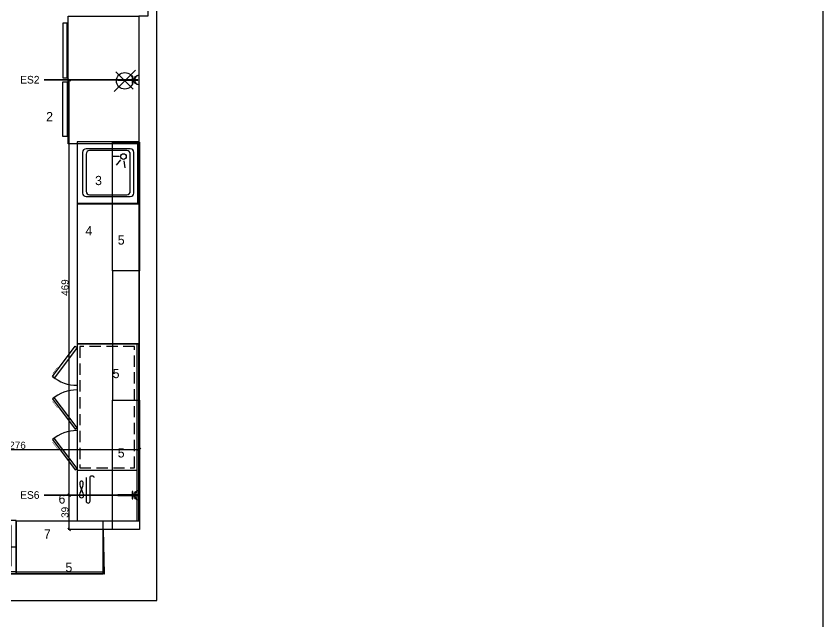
# Model space of a CAD drawing. Header units: millimetres. Extents: x 13502 to 23536, y 11874 to 14203.
# Drawn here: x 19204 to 20116, y 12558 to 13242 of the extents above; entities that cross this region are included whole.
import ezdxf
from ezdxf.enums import TextEntityAlignment as Align

# ---------------------------------------------------------------- set-up
doc = ezdxf.new("R2010")
doc.units = ezdxf.units.MM
doc.linetypes.add('DASHED', pattern=[19.049999999999997, 12.7, -6.35])
for name, color, linetype in [('002 Çizgi', 7, 'Continuous'), ('CIHAZ', 2, 'Continuous'), ('ELEKTRİK', 10, 'Continuous'), ('S2000-002 Çizgi', 7, 'Continuous')]:
    doc.layers.add(name, color=color, linetype=linetype)
doc.layers.add('ELK', color=1, linetype='Continuous', lineweight=35)
doc.styles.get("Standard").update_dxf_attribs({"font": 'arial.ttf'})
doc.styles.add('TAKSİM', font='GOTHIC.TTF', dxfattribs={"height": 20})
doc.dimstyles.new('OLCU50', dxfattribs={"dimtxt": 8, "dimasz": 3, "dimexe": 1.25, "dimexo": 0.625, "dimtad": 1, "dimdec": 0, "dimtxsty": 'Standard', "dimblk": 'OBLIQUE', "dimcen": 2.5, "dimclrd": 256, "dimclre": 251, "dimclrt": 25, "dimadec": 0, "dimazin": 0, "dimtfac": 1, "dimtdec": 0, "dimtmove": 0, "dimatfit": 3, "dimldrblk": 'OBLIQUE', "dimfxl": 1, "dimarcsym": 0})

# ---------------------------------------------------------------- blocks, each defined once
blk = doc.blocks.new('A$C7D3869B9')
at = {"layer": 'S2000-002 Çizgi'}
h = blk.add_hatch(dxfattribs=at)
h.set_pattern_fill('HEX', color=254, style=0)
h.set_pattern_definition([(0, (-4717.048085552742, -3330.334384126807), (0, 5.499259999999999), [3.174999999999999, -6.349999999999999]), (120, (-4717.048085552742, -3330.334384126807), (-4.762498862015612, -2.749629999999998), [3.174999999999999, -6.349999999999998]), (59.99999999999999, (-4713.873085552742, -3330.334384126807), (-4.762498862015612, 2.74963), [3.174999999999999, -6.349999999999999])])
h.paths.add_polyline_path([(5.49998445658548, 5.499998895680619), (114.4999844565855, 5.499998895680164), (114.4999844565864, 50.99999889568107), (19.71547034817922, 50.99999889568062, -0.4142135623730951), (5.499984456586389, 36.78451300408779)])
for p, q in [((12.59995186974629, 49.13716517929287), (16.42664248928213, 49.13716517929287)), ((7.538844699169202, 44.44783193762851), (7.538844699169202, 40.56062120916203)), ((11.98274359422612, 45.37335893067393), (14.82190303900188, 43.152094147365))]:
    blk.add_line(p, q, dxfattribs=at)
for points in [[(119.9999844565864, 59.99999889568062), (-1.55434136104e-05, 59.99999889568062), (-1.55434136104e-05, 57.99999889568062), (119.9999844565864, 57.99999889568062)], [(119.9999844565864, 59.99999889568062), (-1.55434136104e-05, 59.99999889568062), (-1.55434136104e-05, -1.1043193808e-06), (119.9999844565864, -1.1043193808e-06)], [(114.4999844565864, 50.99999889568062), (5.499984456586389, 50.99999889568062), (5.499984456586389, 5.499998895680619), (114.4999844565864, 5.499998895680619)]]:
    blk.add_lwpolyline(points, close=True, dxfattribs=at)
blk.add_circle((9.256101470715294, 47.34132545318061), 2.404586365101295, dxfattribs=at)
blk.add_arc((5.499984456586389, 50.99999889568062), 14.21548589159283, 270, 0, dxfattribs=at)
blk = doc.blocks.new('A$C4C301A53')
at = {"layer": '002 Çizgi', "color": 7}
blk.add_line((2.000004621459084, 238.7509627505151), (2.000004621459084, 38.7509627505151), dxfattribs=at)
for points in [[(70.00000462145908, 238.7509627505151), (4.621459083864465e-06, 238.7509627505151), (4.621459083864465e-06, 38.7509627505151), (70.00000462145908, 38.7509627505151)], [(66.97386590599854, 210.3109774515087), (66.80183617268267, 208.8539825322896), (66.34830323938877, 207.1518856640414), (65.70710150611194, 205.2863874964405), (64.97206537284728, 203.3391886791669), (64.23702923958263, 201.3919898618933), (63.59582750631307, 199.5264916942924), (63.14229457301917, 197.8243948260442), (62.9702648397033, 196.3673999068251), (63.14229457301917, 195.2235908113635), (63.59582750631307, 194.4065843146072), (64.2370292395899, 193.9163804165491), (64.97206537285456, 193.7529791172001), (65.70710150611922, 193.9163804165491), (66.34830323938877, 194.4065843146036), (66.80183617268267, 195.2235908113635), (66.97386590599854, 196.3673999068251), (66.80183617268267, 197.8243948260442), (66.34830323938877, 199.5264916942924), (65.70710150611194, 201.3919898618933), (64.97206537284728, 203.3391886791669), (64.23702923958263, 205.2863874964405), (63.59582750631307, 207.1518856640414), (63.14229457301917, 208.853982532286), (62.9702648397033, 210.3109774515087), (63.14229457301917, 211.4547865469704), (63.59582750631307, 212.2717930437266), (64.2370292395899, 212.7619969417847), (64.97206537285456, 212.9253982411337), (65.70710150611922, 212.7619969417847), (66.34830323938877, 212.2717930437266), (66.80183617268267, 211.4547865469704)], [(97.81556111986356, 146.7876326404858), (72.046633439375, 180.8981129390359), (70.00000462145908, 179.3519772782074), (95.76893230194764, 145.2414969796573)], [(97.81556111986356, 100.8099579654499), (72.046633439375, 134.920438264), (70.00000462145908, 133.3743026031716), (95.76893230194764, 99.2638223046215)], [(97.66507943316901, 75.44228210772235), (72.05374240824676, 41.21331899465986), (70.00000462145908, 42.74999921615563), (95.61134164638861, 76.97896232922176)]]:
    blk.add_lwpolyline(points, close=True, dxfattribs=at)
for points in [[(55.3183363633907, 216.4196275462473), (55.3183363633907, 189.7478291269017, -1), (50.97253237193581, 189.7478291269017)], [(59.66414035485286, 189.7478291269017), (59.66414035485286, 216.4196275462473, 1), (55.3183363633907, 216.4196275462473)]]:
    blk.add_lwpolyline(points, format="xyb", dxfattribs=at)
blk.add_lwpolyline([(2.000004621459084, 181.7509627505151), (70.00000462145908, 181.7509627505151)], dxfattribs=at)
at = {"layer": '002 Çizgi', "color": 7, "linetype": 'DASHED'}
blk.add_lwpolyline([(5.000004621459084, 178.7509627505151), (5.000004621459084, 41.7509627505151), (67.00000462145908, 41.7509627505151), (67.00000462145908, 178.7509627505151)], close=True, dxfattribs=at)
at = {"layer": '002 Çizgi', "color": 7, "const_width": 0.4275}
for points in [[(96.12001054262146, 149.0320428572068), (97.43884264630833, 150.0283609625239), (93.18188596308391, 155.663319423953), (92.09188898942011, 157.1061547936133)], [(96.12001054262146, 103.0543681821709), (97.43884264630833, 104.0506862874881), (93.18188596308391, 109.6856447489135), (92.09188898942011, 111.1284801185775)], [(95.97989804670578, 73.19007592808885), (97.30331111606574, 72.19985083623578), (93.07238798001708, 66.5453193364865), (91.98905691576147, 65.09747227557637)]]:
    blk.add_lwpolyline(points, dxfattribs=at)
at = {"layer": '002 Çizgi', "color": 7}
for centre, radius, start, end in [((70.00000462145908, 179.3519772782074), 42.74999999999999, 270, 310.50921266378), ((70.00000462145908, 133.3743026031716), 42.74999999999999, 270, 310.50921266378), ((70.00000462145908, 42.74999921615563), 42.74999999999995, 49.7550348337713, 90)]:
    blk.add_arc(centre, radius, start, end, dxfattribs=at)
blk = doc.blocks.new('A$C59A6314D')
at = {"layer": 'S2000-002 Çizgi'}
for p, q in [((16.51884444398638, 47.28981582881897), (16.51884444398638, 39.39925879870498)), ((20.42749939519854, 48.95289420606422), (26.52518696493462, 43.94499079771413)), ((21.65768218571248, 52.76213640456353), (29.46939522426692, 53.87480421157488))]:
    blk.add_line(p, q, dxfattribs=at)
for points in [[(6.0620222939e-06, -5.607616912999999e-06), (70.00000606202228, -5.607616912999999e-06), (70.00000606202228, 69.99999439238307), (6.0620222939e-06, 69.99999439238307)], [(6.0620222939e-06, 67.99999439238309), (70.00000606202228, 67.99999439238309), (70.00000606202228, 69.99999439238307), (6.0620222939e-06, 69.99999439238307)]]:
    blk.add_lwpolyline(points, close=True, dxfattribs=at)
for points in [[(12.00000606202047, 5.999994392382178), (58.00000606202047, 5.999994392383085, 0.4142135623730919), (62.00000606202047, 9.999994392383085), (62.00000606202229, 59.99999439238308, 0.4142135623731057), (58.00000606202229, 63.99999439238309), (12.00000606202047, 63.99999439238309, 0.4142135623730951), (8.000006062020473, 59.99999439238308), (8.000006062020473, 9.999994392382176, 0.4142135623730844)], [(14.00000606202047, 9.999994392382176), (56.00000606202047, 9.999994392381268, 0.4142135623730951), (60.00000606202047, 13.99999439238127), (60.00000606202047, 55.99999439238128, 0.4142135623730951), (56.00000606202047, 59.99999439238128), (14.00000606202047, 59.99999439238218, 0.4142135623730951), (10.00000606202047, 55.99999439238217), (10.00000606202047, 13.99999439238218, 0.4142135623730951)]]:
    blk.add_lwpolyline(points, format="xyb", close=True, dxfattribs=at)
blk.add_circle((16.71421408437709, 52.25535095272334), 3.187919533039348, dxfattribs=at)
blk = doc.blocks.new('A$C52B82AD5')
at = {"layer": 'CIHAZ', "color": 5}
for p, q in [((60.9465481800753, 82.02788923474009), (85.05253360984625, 57.92190380497004)), ((82.37969912642848, 79.35054631938465), (62.95906200538275, 59.92990919833892))]:
    blk.add_line(p, q, dxfattribs=at)
for points in [[(8.03743702148222, 4.965564293271655), (8.03743702148222, 1.645775455472176e-05), (69.65774465195045, 1.645775455472176e-05), (69.65774465195045, 4.965564293271655)], [(135.9625764923103, 4.965564293271655), (135.9625764923103, 1.645775455472176e-05), (74.34226886184251, 1.645775455472176e-05), (74.34226886184251, 4.965564293271655)]]:
    blk.add_lwpolyline(points, close=True, dxfattribs=at)
blk.add_circle((73.00269625754709, 69.97985328823188), 9.377002868881192, dxfattribs=at)
at = {"layer": 'S2000-002 Çizgi'}
blk.add_lwpolyline([(144.0000067568963, 86.04390002147784), (144.0000067568963, 6.043900021477839), (6.756896254955791e-06, 6.043900021477839), (6.756896254955791e-06, 86.04390002147784)], close=True, dxfattribs=at)
blk = doc.blocks.new('A$C50025146')
at = {"layer": 'ELEKTRİK'}
for points in [[(16.0258407970905, 9.846670621633166), (16.5885051934838, 9.846670621633166), (16.5885051934838, 1.406704675742731), (16.0258407970905, 1.406704675742731)], [(6.940050297998823e-05, 5.345355450490388), (6.940050297998823e-05, 5.908019846885509), (22.50664525620232, 5.908019846885509), (22.50664525620232, 5.345355450490388)]]:
    blk.add_hatch(color=256, dxfattribs=at).paths.add_polyline_path(points)
h = blk.add_hatch(color=256, dxfattribs=at)
edge = h.paths.add_edge_path()
edge.add_line((23.70435837441619, 11.25333161261187), (23.70435837441619, 10.69066721622039))
edge.add_ellipse((23.70435837441619, 5.626687648689767), major_axis=(3.580774291992597, -3.580774291992606), ratio=0.9999999999999413, start_angle=134.9999999999983, end_angle=314.9999999999983)
edge.add_line((23.70435837441619, 0.5627080811555061), (23.70435837441619, 4.368476402305532e-05))
edge.add_ellipse((23.70435837441619, 5.626687648689767), major_axis=(3.978638102213783, 3.978638102213774), ratio=0.9999999999999128, start_angle=45.0000000000025, end_angle=225.0000000000025, ccw=False)
for points, elevation in [([(16.0258407970905, 1.406704675742731), (16.0258407970905, 9.846670621633166), (16.5885051934838, 9.846670621633166), (16.5885051934838, 1.406704675742731)], 4.791194770819646e-08), ([(6.940050297998823e-05, 5.908019846885509), (22.50664525620232, 5.908019846885509), (22.50664525620232, 5.345355450490388), (6.940050297998823e-05, 5.345355450490388)], 4.794507297291503e-08)]:
    blk.add_lwpolyline(points, close=True, dxfattribs=dict(at, elevation=elevation))
at = {"layer": 'ELEKTRİK', "elevation": 4.798666618537076e-08}
blk.add_lwpolyline([(23.70435837441437, 4.368476402305532e-05), (23.70435837441619, 0.5627080811555061, -0.9999999999999944), (23.70435837441619, 10.69066721622039), (23.70435837441619, 11.25333161261187, 0.9999999999999944)], format="xyb", close=True, dxfattribs=at)
blk = doc.blocks.new('_Oblique')
at = {"color": 0, "linetype": 'ByBlock', "lineweight": -2}
blk.add_line((-0.5, -0.5), (0.5, 0.5), dxfattribs=at)
blk = doc.blocks.new('*D85')
at = {"color": 251, "lineweight": -2, "transparency": 16777216}
for p, q in [((19272.15591972937, 12701.00964207157), (19262.66185995484, 12701.00964207157)), ((19342.85065593556, 12662.30536161522), (19262.66185995484, 12662.30536161522))]:
    blk.add_line(p, q, dxfattribs=at)
at = {"lineweight": -2, "transparency": 16777216}
blk.add_line((19263.91185995484, 12662.30536161522), (19263.91185995484, 12701.00964207157), dxfattribs=at)
at = {"layer": 'Defpoints', "color": 0, "transparency": 16777216}
for p in [(19263.91185995484, 12701.00964207157), (19272.78091972937, 12701.00964207157), (19343.47565593556, 12662.30536161522)]:
    blk.add_point(p, dxfattribs=at)
at = {"lineweight": -2, "transparency": 16777216, "xscale": 3, "yscale": 3, "zscale": 3}
for p, rotation in [((19263.91185995484, 12701.00964207157), 90), ((19263.91185995484, 12662.30536161522), 270)]:
    blk.add_blockref('_Oblique', p, dxfattribs=dict(at, rotation=rotation))
at = {"color": 25, "transparency": 16777216, "insert": (19259.19954754011, 12681.65750184338), "char_height": 8, "attachment_point": 5, "rotation": 90}
blk.add_mtext('39', dxfattribs=at)
blk = doc.blocks.new('*D86')
at = {"color": 251, "lineweight": -2, "transparency": 16777216}
for p, q in [((19276.82530756434, 13170.08651331612), (19262.66185995485, 13170.08651331612)), ((19272.15591972937, 12701.00964207157), (19262.66185995485, 12701.00964207157))]:
    blk.add_line(p, q, dxfattribs=at)
at = {"lineweight": -2, "transparency": 16777216}
blk.add_line((19263.91185995485, 12701.00964207157), (19263.91185995485, 13170.08651331612), dxfattribs=at)
at = {"layer": 'Defpoints', "color": 0, "transparency": 16777216}
for p in [(19263.91185995485, 13170.08651331612), (19277.45030756434, 13170.08651331612), (19272.78091972937, 12701.00964207157)]:
    blk.add_point(p, dxfattribs=at)
at = {"lineweight": -2, "transparency": 16777216, "xscale": 3, "yscale": 3, "zscale": 3}
for p, rotation in [((19263.91185995485, 13170.08651331612), 90), ((19263.91185995485, 12701.00964207157), 270)]:
    blk.add_blockref('_Oblique', p, dxfattribs=dict(at, rotation=rotation))
at = {"color": 25, "transparency": 16777216, "insert": (19259.20227605308, 12935.54807769383), "char_height": 8, "attachment_point": 5, "rotation": 90}
blk.add_mtext('469', dxfattribs=at)
blk = doc.blocks.new('*D91')
at = {"color": 251, "lineweight": -2, "transparency": 16777216}
for p, q in [((19067.66453631186, 12830.85588909333), (19067.66453631186, 12751.42393546146)), ((19343.47565593555, 12807.69098586178), (19343.47565593555, 12751.42393546146))]:
    blk.add_line(p, q, dxfattribs=at)
at = {"lineweight": -2, "transparency": 16777216}
blk.add_line((19067.66453631186, 12752.67393546146), (19343.47565593555, 12752.67393546146), dxfattribs=at)
at = {"layer": 'Defpoints', "color": 0, "transparency": 16777216}
for p in [(19067.66453631186, 12831.48088909333), (19343.47565593555, 12808.31598586178), (19343.47565593555, 12752.67393546146)]:
    blk.add_point(p, dxfattribs=at)
at = {"lineweight": -2, "transparency": 16777216, "xscale": 3, "yscale": 3, "zscale": 3, "rotation": 180}
blk.add_blockref('_Oblique', (19067.66453631186, 12752.67393546146), dxfattribs=at)
at = {"lineweight": -2, "transparency": 16777216, "xscale": 3, "yscale": 3, "zscale": 3}
blk.add_blockref('_Oblique', (19343.47565593555, 12752.67393546146), dxfattribs=at)
at = {"color": 25, "transparency": 16777216, "insert": (19205.57009612371, 12757.38351936323), "char_height": 8, "attachment_point": 5}
blk.add_mtext('276', dxfattribs=at)

msp = doc.modelspace()

# ---------------------------------------------------------------- linework, layer by layer
for points in [[(20115.50819587142, 12013.33871590376), (17355.54113941387, 12013.33871590376), (17355.54113941387, 14088.33871590376), (20115.50819587142, 14088.33871590376)], [(19352.96992092936, 13362.13676314253), (19352.96992092936, 13242.17944136434), (19342.78091972936, 13242.17944136434), (19343.47565593555, 12662.30536161521), (19302.43956424557, 12662.30536161521), (19303.41160839692, 12611.82166045613), (18157.09686818158, 12612.28435476945), (18157.09686818158, 12661.84266730189), (18107.30790322868, 12662.30536161521), (18107.77059754201, 12612.28435476945), (17620.76051700203, 12611.82166045613), (17621.22460078777, 12662.30536161521), (17591.35094392155, 12662.30536161521), (17591.35094392155, 12682.2220591743), (17450.31949406475, 12682.2220591743), (17450.31949406475, 12792.22103217295), (17405.39229308278, 12792.22103217295), (17405.39229308278, 12582.18004548278), (19362.9282697089, 12582.18004548278), (19362.9282697089, 13362.13676314253)], [(19312.84902723851, 13099.75851909516), (19343.47565593555, 13099.75851909516), (19343.47565593555, 12954.32661010835), (19312.84902723851, 12954.32661010835)], [(19272.78091972936, 12871.88504346447), (19343.12759309625, 12871.88504346447), (19343.12759309625, 13030.40022468627), (19272.78091972936, 13030.40022468627)], [(19343.47565593555, 12954.32661010835), (19312.90656812693, 12954.32661010835), (19312.90656812693, 12808.31598586178), (19343.47565593555, 12808.31598586178)], [(19312.90656812693, 12808.31598586178), (19343.47565593555, 12808.31598586178), (19343.47565593555, 12662.30536161521), (19312.90656812693, 12662.30536161521)], [(19203.97989617456, 12612.28435476945), (19302.25417787741, 12612.28435476945), (19302.25417787741, 12671.80101608143), (19203.97989617456, 12671.80101608143)], [(19082.71753672101, 12642.85274784186), (19203.97989617456, 12642.85274784186), (19203.97989617456, 12612.28435476945), (19082.71753672101, 12612.28435476945)], [(19203.97989617456, 12614.28435476945), (19302.25417787741, 12614.28435476945), (19302.25417787741, 12612.28435476945), (19203.97989617456, 12612.28435476945)]]:
    msp.add_lwpolyline(points, close=True)
at = {"layer": 'ELK', "color": 1}
for p, q in [((19235.82398437323, 13170.0865133161), (19319.07663075543, 13170.08651331613)), ((19235.82398437323, 12701.00964207155), (19319.07663075543, 12701.00964207158))]:
    msp.add_line(p, q, dxfattribs=at)

# ---------------------------------------------------------------- block references
at = {"rotation": 180}
msp.add_blockref('A$C4C301A53', (19342.78092435082, 12910.63600621499), dxfattribs=at)
at = {"layer": 'ELEKTRİK', "xscale": -1, "rotation": 180}
for p in [(19319.07656135495, 13175.7132009648, -4.798666618537076e-08), (19319.07656135495, 12706.63632972025, -4.798666618537076e-08)]:
    msp.add_blockref('A$C50025146', p, dxfattribs=at)
at = {"layer": 'S2000-002 Çizgi'}
for name, p, rotation in [('A$C52B82AD5', (19256.73701970789, 13242.08652007301), 270), ('A$C59A6314D', (19273.01199451581, 13100.2844877797), 270), ('A$C7D3869B9', (19203.97988063114, 12672.28435366513), 180)]:
    msp.add_blockref(name, p, dxfattribs=dict(at, rotation=rotation))

# ---------------------------------------------------------------- texts
at = {"style": 'TAKSİM'}
for s, p in [('2', (19237.93619148291, 13123.47308409582)), ('3', (19293.19365414277, 13051.26366482655)), ('4', (19282.33106648662, 12994.62882945336)), ('5', (19318.77677514978, 12984.07988727338)), ('5', (19313.04467289294, 12833.23977892771)), ('5', (19318.77677514978, 12743.62825695109)), ('6', (19251.86859947458, 12691.54708882508)), ('7', (19235.33060245548, 12651.97871552104)), ('5', (19259.72419762353, 12614.29199638931))]:
    msp.add_text(s, height=10.4, dxfattribs=at).set_placement(p)
at = {"layer": 'ELK', "color": 1, "style": 'TAKSİM'}
for s, p in [('ES2', (19219.44483157342, 13165.99307958163)), ('ES6', (19219.44483157342, 12696.91620833708))]:
    msp.add_text(s, height=8.64, dxfattribs=at).set_placement(p, align=Align.CENTER)

# ---------------------------------------------------------------- dimensions: what is measured, and where the dimension line sits
dim = msp.add_linear_dim(base=(19263.91185995485, 13170.08651331612), p1=(19272.78091972936, 12701.00964207156), p2=(19277.45030756433, 13170.08651331611), angle=90, dimstyle='OLCU50', override={"dimtmove": 1})
dim.commit()
dim.dimension.update_dxf_attribs({"geometry": '*D86', "text_midpoint": (19259.20227605308, 12935.54807769383)})
dim = msp.add_linear_dim(base=(19343.47565593555, 12752.67393546146), p1=(19067.66453631186, 12831.48088909333), p2=(19343.47565593555, 12808.31598586178), dimstyle='OLCU50')
dim.commit()
dim.dimension.update_dxf_attribs({"geometry": '*D91', "text_midpoint": (19205.57009612371, 12757.38351936323)})
dim = msp.add_linear_dim(base=(19263.91185995484, 12701.00964207157), p1=(19343.47565593555, 12662.30536161521), p2=(19272.78091972936, 12701.00964207156), angle=90, dimstyle='OLCU50')
dim.commit()
dim.dimension.update_dxf_attribs({"geometry": '*D85', "text_midpoint": (19259.19954754011, 12681.65750184338)})

doc.saveas('drawing.dxf')
